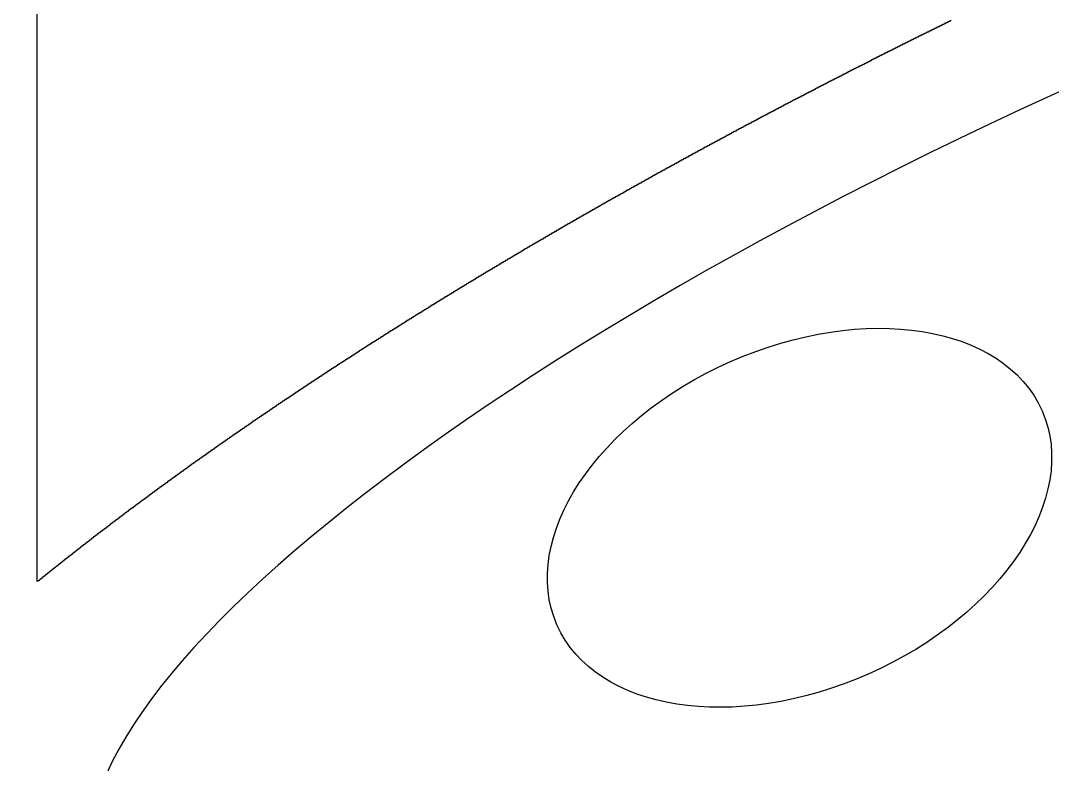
# Model space of a CAD drawing. Extents: x -0.1 to 68.2, y 0 to 24.5.
# Drawn here: x -0.13 to 8, y 8.53 to 14.39 of the extents above; entities that cross this region are included whole.
import ezdxf

# ---------------------------------------------------------------- set-up
doc = ezdxf.new("R2010")
doc.units = 0
doc.layers.add('ink_ext_XXXXXX', color=7, linetype='CONTINUOUS')

msp = doc.modelspace()

# ---------------------------------------------------------------- linework, layer by layer
at = {"layer": 'ink_ext_XXXXXX', "color": 7}
for points in [[(0, 9.969499), (0, 24.500416), (24.503944, 24.500416)], [(7.200194, 14.389805), (7.200194, 14.386277), (7.193139, 14.386277), (7.193139, 14.382749), (7.186083, 14.382749), (7.186083, 14.379221), (7.179028, 14.379221), (7.179028, 14.375694), (7.171972, 14.375694), (7.171972, 14.372166), (7.164916, 14.372166), (7.164916, 14.368638), (7.157861, 14.368638), (7.157861, 14.36511), (7.150805, 14.36511), (7.150805, 14.361582), (7.14375, 14.361582), (7.14375, 14.358055), (7.136694, 14.358055), (7.136694, 14.354527), (7.129639, 14.354527), (7.129639, 14.350999), (7.122583, 14.350999), (7.122583, 14.347471), (7.115528, 14.347471), (7.115528, 14.343944), (7.108472, 14.343944), (7.108472, 14.340416), (7.101416, 14.340416), (7.101416, 14.336888), (7.094361, 14.336888), (7.094361, 14.33336), (7.087305, 14.33336), (7.087305, 14.329832), (7.08025, 14.329832), (7.08025, 14.326305), (7.073194, 14.326305), (7.073194, 14.322777), (7.066139, 14.322777), (7.066139, 14.319249), (7.059083, 14.319249), (7.059083, 14.315721), (7.052028, 14.315721), (7.052028, 14.312194), (7.044972, 14.312194), (7.044972, 14.308666), (7.037916, 14.308666), (7.037916, 14.305138), (7.030861, 14.305138), (7.030861, 14.30161), (7.023805, 14.30161), (7.023805, 14.298082), (7.013222, 14.298082), (7.013222, 14.294555), (7.006166, 14.294555), (7.006166, 14.291027), (6.999111, 14.291027), (6.999111, 14.287499), (6.992055, 14.287499), (6.992055, 14.283971), (6.985, 14.283971), (6.985, 14.280444), (6.977944, 14.280444), (6.977944, 14.276916), (6.970889, 14.276916), (6.970889, 14.273388), (6.963833, 14.273388), (6.963833, 14.26986), (6.956778, 14.26986), (6.956778, 14.266332), (6.949722, 14.266332), (6.949722, 14.262805), (6.942666, 14.262805), (6.942666, 14.259277), (6.935611, 14.259277), (6.935611, 14.255749), (6.928555, 14.255749), (6.928555, 14.252221), (6.9215, 14.252221), (6.9215, 14.248694), (6.914444, 14.248694), (6.914444, 14.245166), (6.907389, 14.245166), (6.907389, 14.241638), (6.900333, 14.241638), (6.900333, 14.23811), (6.893278, 14.23811), (6.893278, 14.234582), (6.886222, 14.234582), (6.886222, 14.231055), (6.879166, 14.231055), (6.879166, 14.227527), (6.872111, 14.227527), (6.872111, 14.223999), (6.865055, 14.223999), (6.865055, 14.220471), (6.858, 14.220471), (6.858, 14.216944), (6.850944, 14.216944), (6.850944, 14.213416), (6.843889, 14.213416), (6.843889, 14.209888), (6.836833, 14.209888), (6.836833, 14.20636), (6.829778, 14.20636), (6.829778, 14.202832), (6.822722, 14.202832), (6.822722, 14.199305), (6.815666, 14.199305), (6.815666, 14.195777), (6.808611, 14.195777), (6.808611, 14.192249), (6.801555, 14.192249), (6.801555, 14.188721), (6.7945, 14.188721), (6.7945, 14.185194), (6.787444, 14.185194), (6.787444, 14.181666), (6.780389, 14.181666), (6.780389, 14.178138), (6.773333, 14.178138), (6.773333, 14.17461), (6.766278, 14.17461), (6.766278, 14.171082), (6.759222, 14.171082), (6.759222, 14.167555), (6.752166, 14.167555), (6.752166, 14.164027), (6.745111, 14.164027), (6.745111, 14.160499), (6.738055, 14.160499), (6.738055, 14.156971), (6.731, 14.156971), (6.731, 14.153444), (6.723944, 14.153444), (6.723944, 14.149916), (6.716889, 14.149916), (6.716889, 14.146388), (6.709833, 14.146388), (6.709833, 14.14286), (6.702778, 14.14286), (6.702778, 14.139332), (6.695722, 14.139332), (6.695722, 14.135805), (6.688666, 14.135805), (6.688666, 14.132277), (6.681611, 14.132277), (6.681611, 14.128749), (6.674555, 14.128749), (6.674555, 14.125221), (6.6675, 14.125221), (6.6675, 14.121694), (6.660444, 14.121694), (6.660444, 14.118166), (6.653389, 14.118166), (6.653389, 14.114638), (6.646333, 14.114638), (6.646333, 14.11111), (6.639278, 14.11111), (6.639278, 14.107582), (6.632222, 14.107582), (6.632222, 14.104055), (6.625167, 14.104055), (6.625167, 14.100527), (6.618111, 14.100527), (6.618111, 14.096999), (6.611055, 14.096999), (6.611055, 14.093471), (6.604, 14.093471), (6.604, 14.089944), (6.596944, 14.089944), (6.596944, 14.086416), (6.589889, 14.086416), (6.589889, 14.082888), (6.582833, 14.082888), (6.582833, 14.07936), (6.575778, 14.07936), (6.575778, 14.075832), (6.57225, 14.075832), (6.57225, 14.072305), (6.565194, 14.072305), (6.565194, 14.068777), (6.558139, 14.068777), (6.558139, 14.065249), (6.551083, 14.065249), (6.551083, 14.061721), (6.544028, 14.061721), (6.544028, 14.058194), (6.536972, 14.058194), (6.536972, 14.054666), (6.529917, 14.054666), (6.529917, 14.051138), (6.522861, 14.051138), (6.522861, 14.04761), (6.515805, 14.04761), (6.515805, 14.044082), (6.50875, 14.044082), (6.50875, 14.040555), (6.501694, 14.040555), (6.501694, 14.037027), (6.494639, 14.037027), (6.494639, 14.033499), (6.487583, 14.033499), (6.487583, 14.029971), (6.480528, 14.029971), (6.480528, 14.026444), (6.473472, 14.026444), (6.473472, 14.022916), (6.466417, 14.022916), (6.466417, 14.019388), (6.459361, 14.019388), (6.459361, 14.01586), (6.452305, 14.01586), (6.452305, 14.012332), (6.44525, 14.012332), (6.44525, 14.008805), (6.438194, 14.008805), (6.438194, 14.005277), (6.431139, 14.005277), (6.431139, 14.001749), (6.424083, 14.001749), (6.424083, 13.998221), (6.417028, 13.998221), (6.417028, 13.994694), (6.409972, 13.994694), (6.409972, 13.991166), (6.402917, 13.991166), (6.402917, 13.987638), (6.395861, 13.987638), (6.395861, 13.98411), (6.388805, 13.98411), (6.388805, 13.980582), (6.385278, 13.980582), (6.385278, 13.977055), (6.378222, 13.977055), (6.378222, 13.973527), (6.371167, 13.973527), (6.371167, 13.969999), (6.364111, 13.969999), (6.364111, 13.966471), (6.357055, 13.966471), (6.357055, 13.962944), (6.35, 13.962944), (6.35, 13.959416), (6.342944, 13.959416), (6.342944, 13.955888), (6.335889, 13.955888), (6.335889, 13.95236), (6.328833, 13.95236), (6.328833, 13.948832), (6.321778, 13.948832), (6.321778, 13.945305), (6.314722, 13.945305), (6.314722, 13.941777), (6.307667, 13.941777), (6.307667, 13.938249), (6.300611, 13.938249), (6.300611, 13.934721), (6.293555, 13.934721), (6.293555, 13.931194), (6.2865, 13.931194), (6.2865, 13.927666), (6.279444, 13.927666), (6.279444, 13.924138), (6.272389, 13.924138), (6.272389, 13.92061), (6.265333, 13.92061), (6.265333, 13.917082), (6.258278, 13.917082), (6.258278, 13.913555), (6.251222, 13.913555), (6.251222, 13.910027), (6.244167, 13.910027), (6.244167, 13.906499), (6.237111, 13.906499), (6.237111, 13.902971), (6.230055, 13.902971), (6.230055, 13.899444), (6.226528, 13.899444), (6.226528, 13.895916), (6.219472, 13.895916), (6.219472, 13.892388), (6.212417, 13.892388), (6.212417, 13.88886), (6.205361, 13.88886), (6.205361, 13.885332), (6.198305, 13.885332), (6.198305, 13.881805), (6.19125, 13.881805), (6.19125, 13.878277), (6.184194, 13.878277), (6.184194, 13.874749), (6.177139, 13.874749), (6.177139, 13.871221), (6.170083, 13.871221), (6.170083, 13.867694), (6.163028, 13.867694), (6.163028, 13.864166), (6.155972, 13.864166), (6.155972, 13.860638), (6.148917, 13.860638), (6.148917, 13.85711), (6.141861, 13.85711), (6.141861, 13.853582), (6.134805, 13.853582), (6.134805, 13.850055), (6.131278, 13.850055), (6.131278, 13.846527), (6.124222, 13.846527), (6.124222, 13.842999), (6.117167, 13.842999), (6.117167, 13.839471), (6.110111, 13.839471), (6.110111, 13.835944), (6.103055, 13.835944), (6.103055, 13.832416), (6.096, 13.832416), (6.096, 13.828888), (6.088944, 13.828888), (6.088944, 13.82536), (6.081889, 13.82536), (6.081889, 13.821832), (6.074833, 13.821832), (6.074833, 13.818305), (6.067778, 13.818305), (6.067778, 13.814777), (6.060722, 13.814777), (6.060722, 13.811249), (6.053667, 13.811249), (6.053667, 13.807721), (6.046611, 13.807721), (6.046611, 13.804194), (6.043083, 13.804194), (6.043083, 13.800666), (6.036028, 13.800666), (6.036028, 13.797138), (6.028972, 13.797138), (6.028972, 13.79361), (6.021917, 13.79361), (6.021917, 13.790082), (6.014861, 13.790082), (6.014861, 13.786555), (6.007805, 13.786555), (6.007805, 13.783027), (6.00075, 13.783027), (6.00075, 13.779499), (5.993694, 13.779499), (5.993694, 13.775971), (5.986639, 13.775971), (5.986639, 13.772444), (5.979583, 13.772444), (5.979583, 13.768916), (5.972528, 13.768916), (5.972528, 13.765388), (5.965472, 13.765388), (5.965472, 13.76186), (5.958417, 13.76186), (5.958417, 13.758332), (5.951361, 13.758332), (5.951361, 13.754805), (5.947833, 13.754805), (5.947833, 13.751277), (5.940778, 13.751277), (5.940778, 13.747749), (5.933722, 13.747749), (5.933722, 13.744221), (5.926667, 13.744221), (5.926667, 13.740694), (5.919611, 13.740694), (5.919611, 13.737166), (5.912555, 13.737166), (5.912555, 13.733638), (5.9055, 13.733638), (5.9055, 13.73011), (5.898444, 13.73011), (5.898444, 13.726582), (5.891389, 13.726582), (5.891389, 13.723055), (5.884333, 13.723055), (5.884333, 13.719527), (5.877278, 13.719527), (5.877278, 13.715999), (5.870222, 13.715999), (5.870222, 13.712471), (5.866694, 13.712471), (5.866694, 13.708944), (5.859639, 13.708944), (5.859639, 13.705416), (5.852583, 13.705416), (5.852583, 13.701888), (5.845528, 13.701888), (5.845528, 13.69836), (5.838472, 13.69836), (5.838472, 13.694832), (5.831417, 13.694832), (5.831417, 13.691305), (5.824361, 13.691305), (5.824361, 13.687777), (5.817305, 13.687777), (5.817305, 13.684249), (5.81025, 13.684249), (5.81025, 13.680721), (5.806722, 13.680721), (5.806722, 13.677194), (5.799667, 13.677194), (5.799667, 13.673666), (5.792611, 13.673666), (5.792611, 13.670138), (5.785555, 13.670138), (5.785555, 13.66661), (5.7785, 13.66661), (5.7785, 13.663082), (5.771444, 13.663082), (5.771444, 13.659555), (5.764389, 13.659555), (5.764389, 13.656027), (5.757333, 13.656027), (5.757333, 13.652499), (5.750278, 13.652499), (5.750278, 13.648971), (5.74675, 13.648971), (5.74675, 13.645444), (5.739694, 13.645444), (5.739694, 13.641916), (5.732639, 13.641916), (5.732639, 13.638388), (5.725583, 13.638388), (5.725583, 13.63486), (5.718528, 13.63486), (5.718528, 13.631332), (5.711472, 13.631332), (5.711472, 13.627805), (5.704417, 13.627805), (5.704417, 13.624277), (5.697361, 13.624277), (5.697361, 13.620749), (5.690305, 13.620749), (5.690305, 13.617221), (5.686778, 13.617221), (5.686778, 13.613694), (5.679722, 13.613694), (5.679722, 13.610166), (5.672667, 13.610166), (5.672667, 13.606638), (5.665611, 13.606638), (5.665611, 13.60311), (5.658555, 13.60311), (5.658555, 13.599582), (5.6515, 13.599582), (5.6515, 13.596055), (5.644444, 13.596055), (5.644444, 13.592527), (5.637389, 13.592527), (5.637389, 13.588999), (5.630333, 13.588999), (5.630333, 13.585471), (5.626805, 13.585471), (5.626805, 13.581944), (5.61975, 13.581944), (5.61975, 13.578416), (5.612694, 13.578416), (5.612694, 13.574888), (5.605639, 13.574888), (5.605639, 13.57136), (5.598583, 13.57136), (5.598583, 13.567832), (5.591528, 13.567832), (5.591528, 13.564305), (5.584472, 13.564305), (5.584472, 13.560777), (5.577417, 13.560777), (5.577417, 13.557249), (5.570361, 13.557249), (5.570361, 13.553721), (5.566833, 13.553721), (5.566833, 13.550194), (5.559778, 13.550194), (5.559778, 13.546666), (5.552722, 13.546666), (5.552722, 13.543138), (5.545667, 13.543138), (5.545667, 13.53961), (5.538611, 13.53961), (5.538611, 13.536082), (5.531555, 13.536082), (5.531555, 13.532555), (5.5245, 13.532555), (5.5245, 13.529027), (5.517444, 13.529027), (5.517444, 13.525499), (5.513917, 13.525499), (5.513917, 13.521971), (5.506861, 13.521971), (5.506861, 13.518444), (5.499805, 13.518444), (5.499805, 13.514916), (5.49275, 13.514916), (5.49275, 13.511388), (5.485694, 13.511388), (5.485694, 13.50786), (5.478639, 13.50786), (5.478639, 13.504332), (5.471583, 13.504332), (5.471583, 13.500805), (5.468055, 13.500805), (5.468055, 13.497277), (5.461, 13.497277), (5.461, 13.493749), (5.453944, 13.493749), (5.453944, 13.490221), (5.446889, 13.490221), (5.446889, 13.486694), (5.439833, 13.486694), (5.439833, 13.483166), (5.432778, 13.483166), (5.432778, 13.479638), (5.425722, 13.479638), (5.425722, 13.47611), (5.422194, 13.47611), (5.422194, 13.472582), (5.415139, 13.472582), (5.415139, 13.469055), (5.408083, 13.469055), (5.408083, 13.465527), (5.401028, 13.465527), (5.401028, 13.461999), (5.393972, 13.461999), (5.393972, 13.458471), (5.386917, 13.458471), (5.386917, 13.454944), (5.379861, 13.454944), (5.379861, 13.451416), (5.376333, 13.451416), (5.376333, 13.447888), (5.369278, 13.447888), (5.369278, 13.44436), (5.362222, 13.44436), (5.362222, 13.440832), (5.355167, 13.440832), (5.355167, 13.437305), (5.348111, 13.437305), (5.348111, 13.433777), (5.341055, 13.433777), (5.341055, 13.430249), (5.337528, 13.430249), (5.337528, 13.426721), (5.330472, 13.426721), (5.330472, 13.423194), (5.323417, 13.423194), (5.323417, 13.419666), (5.316361, 13.419666), (5.316361, 13.416138), (5.309305, 13.416138), (5.309305, 13.41261), (5.30225, 13.41261), (5.30225, 13.409082), (5.295194, 13.409082), (5.295194, 13.405555), (5.291667, 13.405555), (5.291667, 13.402027), (5.284611, 13.402027), (5.284611, 13.398499), (5.277555, 13.398499), (5.277555, 13.394971), (5.2705, 13.394971), (5.2705, 13.391444), (5.263444, 13.391444), (5.263444, 13.387916), (5.256389, 13.387916), (5.256389, 13.384388), (5.249333, 13.384388), (5.249333, 13.38086), (5.245805, 13.38086), (5.245805, 13.377332), (5.23875, 13.377332), (5.23875, 13.373805), (5.231694, 13.373805), (5.231694, 13.370277), (5.224639, 13.370277), (5.224639, 13.366749), (5.217583, 13.366749), (5.217583, 13.363221), (5.210528, 13.363221), (5.210528, 13.359694), (5.203472, 13.359694), (5.203472, 13.356166), (5.199944, 13.356166), (5.199944, 13.352638), (5.192889, 13.352638), (5.192889, 13.34911), (5.185833, 13.34911), (5.185833, 13.345582), (5.178778, 13.345582), (5.178778, 13.342055), (5.171722, 13.342055), (5.171722, 13.338527), (5.164667, 13.338527), (5.164667, 13.334999), (5.161139, 13.334999), (5.161139, 13.331471), (5.154083, 13.331471), (5.154083, 13.327944), (5.147028, 13.327944), (5.147028, 13.324416), (5.139972, 13.324416), (5.139972, 13.320888), (5.132917, 13.320888), (5.132917, 13.31736), (5.129389, 13.31736), (5.129389, 13.313832), (5.122333, 13.313832), (5.122333, 13.310305), (5.115278, 13.310305), (5.115278, 13.306777), (5.108222, 13.306777), (5.108222, 13.303249), (5.101167, 13.303249), (5.101167, 13.299721), (5.094111, 13.299721), (5.094111, 13.296194), (5.090583, 13.296194), (5.090583, 13.292666), (5.083528, 13.292666), (5.083528, 13.289138), (5.076472, 13.289138), (5.076472, 13.28561), (5.069417, 13.28561), (5.069417, 13.282082), (5.062361, 13.282082), (5.062361, 13.278555), (5.058833, 13.278555), (5.058833, 13.275027), (5.051778, 13.275027), (5.051778, 13.271499), (5.044722, 13.271499), (5.044722, 13.267971), (5.037667, 13.267971), (5.037667, 13.264444), (5.030611, 13.264444), (5.030611, 13.260916), (5.023555, 13.260916), (5.023555, 13.257388), (5.020028, 13.257388), (5.020028, 13.25386), (5.012972, 13.25386), (5.012972, 13.250332), (5.005917, 13.250332), (5.005917, 13.246805), (4.998861, 13.246805), (4.998861, 13.243277), (4.991805, 13.243277), (4.991805, 13.239749), (4.988278, 13.239749), (4.988278, 13.236221), (4.981222, 13.236221), (4.981222, 13.232694), (4.974167, 13.232694), (4.974167, 13.229166), (4.967111, 13.229166), (4.967111, 13.225638), (4.960055, 13.225638), (4.960055, 13.22211), (4.953, 13.22211), (4.953, 13.218582), (4.949472, 13.218582), (4.949472, 13.215055), (4.942417, 13.215055), (4.942417, 13.211527), (4.935361, 13.211527), (4.935361, 13.207999), (4.928305, 13.207999), (4.928305, 13.204471), (4.92125, 13.204471), (4.92125, 13.200944), (4.917722, 13.200944), (4.917722, 13.197416), (4.910667, 13.197416), (4.910667, 13.193888), (4.903611, 13.193888), (4.903611, 13.19036), (4.896555, 13.19036), (4.896555, 13.186832), (4.8895, 13.186832), (4.8895, 13.183305), (4.882444, 13.183305), (4.882444, 13.179777), (4.878917, 13.179777), (4.878917, 13.176249), (4.871861, 13.176249), (4.871861, 13.172721), (4.864805, 13.172721), (4.864805, 13.169194), (4.85775, 13.169194), (4.85775, 13.165666), (4.850694, 13.165666), (4.850694, 13.162138), (4.847167, 13.162138), (4.847167, 13.15861), (4.840111, 13.15861), (4.840111, 13.155082), (4.833055, 13.155082), (4.833055, 13.151555), (4.826, 13.151555), (4.826, 13.148027), (4.818944, 13.148027), (4.818944, 13.144499), (4.815417, 13.144499), (4.815417, 13.140971), (4.808361, 13.140971), (4.808361, 13.137444), (4.801305, 13.137444), (4.801305, 13.133916), (4.79425, 13.133916), (4.79425, 13.130388), (4.787194, 13.130388), (4.787194, 13.12686), (4.783667, 13.12686), (4.783667, 13.123332), (4.776611, 13.123332), (4.776611, 13.119805), (4.769555, 13.119805), (4.769555, 13.116277), (4.7625, 13.116277), (4.7625, 13.112749), (4.758972, 13.112749), (4.758972, 13.109221), (4.751917, 13.109221), (4.751917, 13.105694), (4.744861, 13.105694), (4.744861, 13.102166), (4.737805, 13.102166), (4.737805, 13.098638), (4.73075, 13.098638), (4.73075, 13.09511), (4.727222, 13.09511), (4.727222, 13.091582), (4.720167, 13.091582), (4.720167, 13.088055), (4.713111, 13.088055), (4.713111, 13.084527), (4.706055, 13.084527), (4.706055, 13.080999), (4.699, 13.080999), (4.699, 13.077471), (4.695472, 13.077471), (4.695472, 13.073944), (4.688417, 13.073944), (4.688417, 13.070416), (4.681361, 13.070416), (4.681361, 13.066888), (4.674305, 13.066888), (4.674305, 13.06336), (4.670778, 13.06336), (4.670778, 13.059832), (4.663722, 13.059832), (4.663722, 13.056305), (4.656667, 13.056305), (4.656667, 13.052777), (4.649611, 13.052777), (4.649611, 13.049249), (4.642555, 13.049249), (4.642555, 13.045721), (4.639028, 13.045721), (4.639028, 13.042194), (4.631972, 13.042194), (4.631972, 13.038666), (4.624917, 13.038666), (4.624917, 13.035138), (4.617861, 13.035138), (4.617861, 13.03161), (4.614333, 13.03161), (4.614333, 13.028082), (4.607278, 13.028082), (4.607278, 13.024555), (4.600222, 13.024555), (4.600222, 13.021027), (4.593167, 13.021027), (4.593167, 13.017499), (4.586111, 13.017499), (4.586111, 13.013971), (4.582583, 13.013971), (4.582583, 13.010444), (4.575528, 13.010444), (4.575528, 13.006916), (4.568472, 13.006916), (4.568472, 13.003388), (4.561417, 13.003388), (4.561417, 12.99986), (4.554361, 12.99986), (4.554361, 12.996332), (4.550833, 12.996332), (4.550833, 12.992805), (4.543778, 12.992805), (4.543778, 12.989277), (4.536722, 12.989277), (4.536722, 12.985749), (4.529667, 12.985749), (4.529667, 12.982221), (4.526139, 12.982221), (4.526139, 12.978694), (4.519083, 12.978694), (4.519083, 12.975166), (4.512028, 12.975166), (4.512028, 12.971638), (4.504972, 12.971638), (4.504972, 12.96811), (4.497917, 12.96811), (4.497917, 12.964582), (4.494389, 12.964582), (4.494389, 12.961055), (4.487333, 12.961055), (4.487333, 12.957527), (4.480278, 12.957527), (4.480278, 12.953999), (4.473222, 12.953999), (4.473222, 12.950471), (4.469694, 12.950471), (4.469694, 12.946944), (4.462639, 12.946944), (4.462639, 12.943416), (4.455583, 12.943416), (4.455583, 12.939888), (4.448528, 12.939888), (4.448528, 12.93636), (4.445, 12.93636), (4.445, 12.932832), (4.437944, 12.932832), (4.437944, 12.929305), (4.430889, 12.929305), (4.430889, 12.925777), (4.423833, 12.925777), (4.423833, 12.922249), (4.420305, 12.922249), (4.420305, 12.918721), (4.41325, 12.918721), (4.41325, 12.915194), (4.406194, 12.915194), (4.406194, 12.911666), (4.399139, 12.911666), (4.399139, 12.908138), (4.395611, 12.908138), (4.395611, 12.90461), (4.388555, 12.90461), (4.388555, 12.901082), (4.3815, 12.901082), (4.3815, 12.897555), (4.374444, 12.897555), (4.374444, 12.894027), (4.370917, 12.894027), (4.370917, 12.890499), (4.363861, 12.890499), (4.363861, 12.886971), (4.356805, 12.886971), (4.356805, 12.883444), (4.34975, 12.883444), (4.34975, 12.879916), (4.346222, 12.879916), (4.346222, 12.876388), (4.339167, 12.876388), (4.339167, 12.87286), (4.332111, 12.87286), (4.332111, 12.869332), (4.325055, 12.869332), (4.325055, 12.865805), (4.321528, 12.865805), (4.321528, 12.862277), (4.314472, 12.862277), (4.314472, 12.858749), (4.307417, 12.858749), (4.307417, 12.855221), (4.300361, 12.855221), (4.300361, 12.851694), (4.296833, 12.851694), (4.296833, 12.848166), (4.289778, 12.848166), (4.289778, 12.844638), (4.282722, 12.844638), (4.282722, 12.84111), (4.275667, 12.84111), (4.275667, 12.837582), (4.272139, 12.837582), (4.272139, 12.834055), (4.265083, 12.834055), (4.265083, 12.830527), (4.258028, 12.830527), (4.258028, 12.826999), (4.250972, 12.826999), (4.250972, 12.823471), (4.247444, 12.823471), (4.247444, 12.819944), (4.240389, 12.819944), (4.240389, 12.816416), (4.233333, 12.816416), (4.233333, 12.812888), (4.226278, 12.812888), (4.226278, 12.80936), (4.22275, 12.80936), (4.22275, 12.805832), (4.215694, 12.805832), (4.215694, 12.802305), (4.208639, 12.802305), (4.208639, 12.798777), (4.201583, 12.798777), (4.201583, 12.795249), (4.198055, 12.795249), (4.198055, 12.791721), (4.191, 12.791721), (4.191, 12.788194), (4.183944, 12.788194), (4.183944, 12.784666), (4.176889, 12.784666), (4.176889, 12.781138), (4.173361, 12.781138), (4.173361, 12.77761), (4.166305, 12.77761), (4.166305, 12.774082), (4.15925, 12.774082), (4.15925, 12.770555), (4.155722, 12.770555), (4.155722, 12.767027), (4.148667, 12.767027), (4.148667, 12.763499), (4.141611, 12.763499), (4.141611, 12.759971), (4.134555, 12.759971), (4.134555, 12.756444), (4.131028, 12.756444), (4.131028, 12.752916), (4.123972, 12.752916), (4.123972, 12.749388), (4.116917, 12.749388), (4.116917, 12.74586), (4.113389, 12.74586), (4.113389, 12.742332), (4.106333, 12.742332), (4.106333, 12.738805), (4.099278, 12.738805), (4.099278, 12.735277), (4.092222, 12.735277), (4.092222, 12.731749), (4.088694, 12.731749), (4.088694, 12.728221), (4.081639, 12.728221), (4.081639, 12.724694), (4.074583, 12.724694), (4.074583, 12.721166), (4.071055, 12.721166), (4.071055, 12.717638), (4.064, 12.717638), (4.064, 12.71411), (4.056944, 12.71411), (4.056944, 12.710582), (4.049889, 12.710582), (4.049889, 12.707055), (4.046361, 12.707055), (4.046361, 12.703527), (4.039305, 12.703527), (4.039305, 12.699999), (4.03225, 12.699999), (4.03225, 12.696471), (4.028722, 12.696471), (4.028722, 12.692944), (4.021667, 12.692944), (4.021667, 12.689416), (4.014611, 12.689416), (4.014611, 12.685888), (4.007555, 12.685888), (4.007555, 12.68236), (4.004028, 12.68236), (4.004028, 12.678832), (3.996972, 12.678832), (3.996972, 12.675305), (3.989917, 12.675305), (3.989917, 12.671777), (3.986389, 12.671777), (3.986389, 12.668249), (3.979333, 12.668249), (3.979333, 12.664721), (3.972278, 12.664721), (3.972278, 12.661194), (3.965222, 12.661194), (3.965222, 12.657666), (3.961694, 12.657666), (3.961694, 12.654138), (3.954639, 12.654138), (3.954639, 12.65061), (3.947583, 12.65061), (3.947583, 12.647082), (3.944055, 12.647082), (3.944055, 12.643555), (3.937, 12.643555), (3.937, 12.640027), (3.929944, 12.640027), (3.929944, 12.636499), (3.922889, 12.636499), (3.922889, 12.632971), (3.919361, 12.632971), (3.919361, 12.629444), (3.912305, 12.629444), (3.912305, 12.625916), (3.90525, 12.625916), (3.90525, 12.622388), (3.901722, 12.622388), (3.901722, 12.61886), (3.894667, 12.61886), (3.894667, 12.615332), (3.887611, 12.615332), (3.887611, 12.611805), (3.880555, 12.611805), (3.880555, 12.608277), (3.877028, 12.608277), (3.877028, 12.604749), (3.869972, 12.604749), (3.869972, 12.601221), (3.862917, 12.601221), (3.862917, 12.597694), (3.859389, 12.597694), (3.859389, 12.594166), (3.852333, 12.594166), (3.852333, 12.590638), (3.845278, 12.590638), (3.845278, 12.58711), (3.838222, 12.58711), (3.838222, 12.583582), (3.834694, 12.583582), (3.834694, 12.580055), (3.827639, 12.580055), (3.827639, 12.576527), (3.820583, 12.576527), (3.820583, 12.572999), (3.817055, 12.572999), (3.817055, 12.569471), (3.81, 12.569471), (3.81, 12.565944), (3.802944, 12.565944), (3.802944, 12.562416), (3.799417, 12.562416), (3.799417, 12.558888), (3.792361, 12.558888), (3.792361, 12.55536), (3.785305, 12.55536), (3.785305, 12.551832), (3.781778, 12.551832), (3.781778, 12.548305), (3.774722, 12.548305), (3.774722, 12.544777), (3.767667, 12.544777), (3.767667, 12.541249), (3.764139, 12.541249), (3.764139, 12.537721), (3.757083, 12.537721), (3.757083, 12.534194), (3.750028, 12.534194), (3.750028, 12.530666), (3.7465, 12.530666), (3.7465, 12.527138), (3.739444, 12.527138), (3.739444, 12.52361), (3.732389, 12.52361), (3.732389, 12.520082), (3.728861, 12.520082), (3.728861, 12.516555), (3.721805, 12.516555), (3.721805, 12.513027), (3.71475, 12.513027), (3.71475, 12.509499), (3.707694, 12.509499), (3.707694, 12.505971), (3.704167, 12.505971), (3.704167, 12.502444), (3.697111, 12.502444), (3.697111, 12.498916), (3.690055, 12.498916), (3.690055, 12.495388), (3.686528, 12.495388), (3.686528, 12.49186), (3.679472, 12.49186), (3.679472, 12.488332), (3.672417, 12.488332), (3.672417, 12.484805), (3.668889, 12.484805), (3.668889, 12.481277), (3.661833, 12.481277), (3.661833, 12.477749), (3.654778, 12.477749), (3.654778, 12.474221), (3.65125, 12.474221), (3.65125, 12.470694), (3.644194, 12.470694), (3.644194, 12.467166), (3.637139, 12.467166), (3.637139, 12.463638), (3.633611, 12.463638), (3.633611, 12.46011), (3.626555, 12.46011), (3.626555, 12.456582), (3.6195, 12.456582), (3.6195, 12.453055), (3.615972, 12.453055), (3.615972, 12.449527), (3.608917, 12.449527), (3.608917, 12.445999), (3.601861, 12.445999), (3.601861, 12.442471), (3.598333, 12.442471), (3.598333, 12.438944), (3.591278, 12.438944), (3.591278, 12.435416), (3.584222, 12.435416), (3.584222, 12.431888), (3.577167, 12.431888), (3.577167, 12.42836), (3.573639, 12.42836), (3.573639, 12.424832), (3.566583, 12.424832), (3.566583, 12.421305), (3.559528, 12.421305), (3.559528, 12.417777), (3.556, 12.417777), (3.556, 12.414249), (3.548944, 12.414249), (3.548944, 12.410721), (3.541889, 12.410721), (3.541889, 12.407194), (3.538361, 12.407194), (3.538361, 12.403666), (3.531305, 12.403666), (3.531305, 12.400138), (3.52425, 12.400138), (3.52425, 12.39661), (3.520722, 12.39661), (3.520722, 12.393082), (3.513667, 12.393082), (3.513667, 12.389555), (3.506611, 12.389555), (3.506611, 12.386027), (3.503083, 12.386027), (3.503083, 12.382499), (3.496028, 12.382499), (3.496028, 12.378971), (3.4925, 12.378971), (3.4925, 12.375444), (3.485444, 12.375444), (3.485444, 12.371916), (3.478389, 12.371916), (3.478389, 12.368388), (3.474861, 12.368388), (3.474861, 12.36486), (3.467805, 12.36486), (3.467805, 12.361332), (3.46075, 12.361332), (3.46075, 12.357805), (3.457222, 12.357805), (3.457222, 12.354277), (3.450167, 12.354277), (3.450167, 12.350749), (3.443111, 12.350749), (3.443111, 12.347221), (3.439583, 12.347221), (3.439583, 12.343694), (3.432528, 12.343694), (3.432528, 12.340166), (3.425472, 12.340166), (3.425472, 12.336638), (3.421944, 12.336638), (3.421944, 12.33311), (3.414889, 12.33311), (3.414889, 12.329582), (3.407833, 12.329582), (3.407833, 12.326055), (3.404305, 12.326055), (3.404305, 12.322527), (3.39725, 12.322527), (3.39725, 12.318999), (3.390194, 12.318999), (3.390194, 12.315471), (3.386667, 12.315471), (3.386667, 12.311944), (3.379611, 12.311944), (3.379611, 12.308416), (3.376083, 12.308416), (3.376083, 12.304888), (3.369028, 12.304888), (3.369028, 12.30136), (3.361972, 12.30136), (3.361972, 12.297832), (3.358444, 12.297832), (3.358444, 12.294305), (3.351389, 12.294305), (3.351389, 12.290777), (3.344333, 12.290777), (3.344333, 12.287249), (3.340805, 12.287249), (3.340805, 12.283721), (3.33375, 12.283721), (3.33375, 12.280194), (3.326694, 12.280194), (3.326694, 12.276666), (3.323167, 12.276666), (3.323167, 12.273138), (3.316111, 12.273138), (3.316111, 12.26961), (3.309055, 12.26961), (3.309055, 12.266082), (3.305528, 12.266082), (3.305528, 12.262555), (3.298472, 12.262555), (3.298472, 12.259027), (3.291417, 12.259027), (3.291417, 12.255499), (3.287889, 12.255499), (3.287889, 12.251971), (3.280833, 12.251971), (3.280833, 12.248444), (3.277305, 12.248444), (3.277305, 12.244916), (3.27025, 12.244916), (3.27025, 12.241388), (3.263194, 12.241388), (3.263194, 12.23786), (3.259667, 12.23786), (3.259667, 12.234332), (3.252611, 12.234332), (3.252611, 12.230805), (3.245555, 12.230805), (3.245555, 12.227277), (3.242028, 12.227277), (3.242028, 12.223749), (3.234972, 12.223749), (3.234972, 12.220221), (3.227917, 12.220221), (3.227917, 12.216694), (3.224389, 12.216694), (3.224389, 12.213166), (3.217333, 12.213166), (3.217333, 12.209638), (3.210278, 12.209638), (3.210278, 12.20611), (3.20675, 12.20611), (3.20675, 12.202582), (3.199694, 12.202582), (3.199694, 12.199055), (3.196167, 12.199055), (3.196167, 12.195527), (3.189111, 12.195527), (3.189111, 12.191999), (3.182055, 12.191999), (3.182055, 12.188471), (3.178528, 12.188471), (3.178528, 12.184944), (3.171472, 12.184944), (3.171472, 12.181416), (3.167944, 12.181416), (3.167944, 12.177888), (3.160889, 12.177888), (3.160889, 12.17436), (3.153833, 12.17436), (3.153833, 12.170832), (3.150305, 12.170832), (3.150305, 12.167305), (3.14325, 12.167305), (3.14325, 12.163777), (3.136194, 12.163777), (3.136194, 12.160249), (3.132667, 12.160249), (3.132667, 12.156721), (3.125611, 12.156721), (3.125611, 12.153194), (3.122083, 12.153194), (3.122083, 12.149666), (3.115028, 12.149666), (3.115028, 12.146138), (3.107972, 12.146138), (3.107972, 12.14261), (3.104444, 12.14261), (3.104444, 12.139083), (3.097389, 12.139083), (3.097389, 12.135555), (3.093861, 12.135555), (3.093861, 12.132027), (3.086805, 12.132027), (3.086805, 12.128499), (3.07975, 12.128499), (3.07975, 12.124971), (3.076222, 12.124971), (3.076222, 12.121444), (3.069167, 12.121444), (3.069167, 12.117916), (3.062111, 12.117916), (3.062111, 12.114388), (3.058583, 12.114388), (3.058583, 12.11086), (3.051528, 12.11086), (3.051528, 12.107333), (3.048, 12.107333), (3.048, 12.103805), (3.040944, 12.103805), (3.040944, 12.100277), (3.033889, 12.100277), (3.033889, 12.096749), (3.030361, 12.096749), (3.030361, 12.093221), (3.023305, 12.093221), (3.023305, 12.089694), (3.019778, 12.089694), (3.019778, 12.086166), (3.012722, 12.086166), (3.012722, 12.082638), (3.005667, 12.082638), (3.005667, 12.07911), (3.002139, 12.07911), (3.002139, 12.075583), (2.995083, 12.075583), (2.995083, 12.072055), (2.988028, 12.072055), (2.988028, 12.068527), (2.9845, 12.068527), (2.9845, 12.064999), (2.977444, 12.064999), (2.977444, 12.061471), (2.973917, 12.061471), (2.973917, 12.057944), (2.966861, 12.057944), (2.966861, 12.054416), (2.959805, 12.054416), (2.959805, 12.050888), (2.956278, 12.050888), (2.956278, 12.04736), (2.949222, 12.04736), (2.949222, 12.043833), (2.945694, 12.043833), (2.945694, 12.040305), (2.938639, 12.040305), (2.938639, 12.036777), (2.931583, 12.036777), (2.931583, 12.033249), (2.928055, 12.033249), (2.928055, 12.029721), (2.921, 12.029721), (2.921, 12.026194), (2.913944, 12.026194), (2.913944, 12.022666), (2.910417, 12.022666), (2.910417, 12.019138), (2.903361, 12.019138), (2.903361, 12.01561), (2.899833, 12.01561), (2.899833, 12.012083), (2.892778, 12.012083), (2.892778, 12.008555), (2.88925, 12.008555), (2.88925, 12.005027), (2.882194, 12.005027), (2.882194, 12.001499), (2.875139, 12.001499), (2.875139, 11.997971), (2.871611, 11.997971), (2.871611, 11.994444), (2.864555, 11.994444), (2.864555, 11.990916), (2.861028, 11.990916), (2.861028, 11.987388), (2.853972, 11.987388), (2.853972, 11.98386), (2.846917, 11.98386), (2.846917, 11.980333), (2.843389, 11.980333), (2.843389, 11.976805), (2.836333, 11.976805), (2.836333, 11.973277), (2.832805, 11.973277), (2.832805, 11.969749), (2.82575, 11.969749), (2.82575, 11.966221), (2.822222, 11.966221), (2.822222, 11.962694), (2.815167, 11.962694), (2.815167, 11.959166), (2.808111, 11.959166), (2.808111, 11.955638), (2.804583, 11.955638), (2.804583, 11.95211), (2.797528, 11.95211), (2.797528, 11.948583), (2.794, 11.948583), (2.794, 11.945055), (2.786944, 11.945055), (2.786944, 11.941527), (2.779889, 11.941527), (2.779889, 11.937999), (2.776361, 11.937999), (2.776361, 11.934471), (2.769305, 11.934471), (2.769305, 11.930944), (2.765778, 11.930944), (2.765778, 11.927416), (2.758722, 11.927416), (2.758722, 11.923888), (2.755194, 11.923888), (2.755194, 11.92036), (2.748139, 11.92036), (2.748139, 11.916833), (2.741083, 11.916833), (2.741083, 11.913305), (2.737555, 11.913305), (2.737555, 11.909777), (2.7305, 11.909777), (2.7305, 11.906249), (2.726972, 11.906249), (2.726972, 11.902721), (2.719917, 11.902721), (2.719917, 11.899194), (2.712861, 11.899194), (2.712861, 11.895666), (2.709333, 11.895666), (2.709333, 11.892138), (2.702278, 11.892138), (2.702278, 11.88861), (2.69875, 11.88861), (2.69875, 11.885083), (2.691694, 11.885083), (2.691694, 11.881555), (2.688167, 11.881555), (2.688167, 11.878027), (2.681111, 11.878027), (2.681111, 11.874499), (2.674055, 11.874499), (2.674055, 11.870971), (2.670528, 11.870971), (2.670528, 11.867444), (2.663472, 11.867444), (2.663472, 11.863916), (2.659944, 11.863916), (2.659944, 11.860388), (2.652889, 11.860388), (2.652889, 11.85686), (2.645833, 11.85686), (2.645833, 11.853333), (2.642305, 11.853333), (2.642305, 11.849805), (2.63525, 11.849805), (2.63525, 11.846277), (2.631722, 11.846277), (2.631722, 11.842749), (2.624667, 11.842749), (2.624667, 11.839221), (2.621139, 11.839221), (2.621139, 11.835694), (2.614083, 11.835694), (2.614083, 11.832166), (2.607028, 11.832166), (2.607028, 11.828638), (2.6035, 11.828638), (2.6035, 11.82511), (2.596444, 11.82511), (2.596444, 11.821583), (2.592917, 11.821583), (2.592917, 11.818055), (2.585861, 11.818055), (2.585861, 11.814527), (2.582333, 11.814527), (2.582333, 11.810999), (2.575278, 11.810999), (2.575278, 11.807471), (2.57175, 11.807471), (2.57175, 11.803944), (2.564694, 11.803944), (2.564694, 11.800416), (2.561167, 11.800416), (2.561167, 11.796888), (2.554111, 11.796888), (2.554111, 11.79336), (2.547055, 11.79336), (2.547055, 11.789833), (2.543528, 11.789833), (2.543528, 11.786305), (2.536472, 11.786305), (2.536472, 11.782777), (2.532944, 11.782777), (2.532944, 11.779249), (2.525889, 11.779249), (2.525889, 11.775721), (2.522361, 11.775721), (2.522361, 11.772194), (2.515305, 11.772194), (2.515305, 11.768666), (2.511778, 11.768666), (2.511778, 11.765138), (2.504722, 11.765138), (2.504722, 11.76161), (2.497667, 11.76161), (2.497667, 11.758083), (2.494139, 11.758083), (2.494139, 11.754555), (2.487083, 11.754555), (2.487083, 11.751027), (2.483555, 11.751027), (2.483555, 11.747499), (2.4765, 11.747499), (2.4765, 11.743971), (2.472972, 11.743971), (2.472972, 11.740444), (2.465917, 11.740444), (2.465917, 11.736916), (2.462389, 11.736916), (2.462389, 11.733388), (2.455333, 11.733388), (2.455333, 11.72986), (2.451805, 11.72986), (2.451805, 11.726333), (2.44475, 11.726333), (2.44475, 11.722805), (2.437694, 11.722805), (2.437694, 11.719277), (2.434167, 11.719277), (2.434167, 11.715749), (2.427111, 11.715749), (2.427111, 11.712221), (2.423583, 11.712221), (2.423583, 11.708694), (2.416528, 11.708694), (2.416528, 11.705166), (2.413, 11.705166), (2.413, 11.701638), (2.405944, 11.701638), (2.405944, 11.69811), (2.402417, 11.69811), (2.402417, 11.694583), (2.395361, 11.694583), (2.395361, 11.691055), (2.388305, 11.691055), (2.388305, 11.687527), (2.384778, 11.687527), (2.384778, 11.683999), (2.377722, 11.683999), (2.377722, 11.680471), (2.374194, 11.680471), (2.374194, 11.676944), (2.367139, 11.676944), (2.367139, 11.673416), (2.363611, 11.673416), (2.363611, 11.669888), (2.356555, 11.669888), (2.356555, 11.66636), (2.353028, 11.66636), (2.353028, 11.662833), (2.345972, 11.662833), (2.345972, 11.659305), (2.342444, 11.659305), (2.342444, 11.655777), (2.335389, 11.655777), (2.335389, 11.652249), (2.328333, 11.652249), (2.328333, 11.648721), (2.324805, 11.648721), (2.324805, 11.645194), (2.31775, 11.645194), (2.31775, 11.641666), (2.314222, 11.641666), (2.314222, 11.638138), (2.307167, 11.638138), (2.307167, 11.63461), (2.303639, 11.63461), (2.303639, 11.631083), (2.296583, 11.631083), (2.296583, 11.627555), (2.293055, 11.627555), (2.293055, 11.624027), (2.286, 11.624027), (2.286, 11.620499), (2.282472, 11.620499), (2.282472, 11.616971), (2.275417, 11.616971), (2.275417, 11.613444), (2.271889, 11.613444), (2.271889, 11.609916), (2.264833, 11.609916), (2.264833, 11.606388), (2.261305, 11.606388), (2.261305, 11.60286), (2.25425, 11.60286), (2.25425, 11.599333), (2.250722, 11.599333), (2.250722, 11.595805), (2.243667, 11.595805), (2.243667, 11.592277), (2.240139, 11.592277), (2.240139, 11.588749), (2.233083, 11.588749), (2.233083, 11.585221), (2.229555, 11.585221), (2.229555, 11.581694), (2.2225, 11.581694), (2.2225, 11.578166), (2.218972, 11.578166), (2.218972, 11.574638), (2.211917, 11.574638), (2.211917, 11.57111), (2.208389, 11.57111), (2.208389, 11.567583), (2.201333, 11.567583), (2.201333, 11.564055), (2.197806, 11.564055), (2.197806, 11.560527), (2.19075, 11.560527), (2.19075, 11.556999), (2.183694, 11.556999), (2.183694, 11.553471), (2.180167, 11.553471), (2.180167, 11.549944), (2.173111, 11.549944), (2.173111, 11.546416), (2.169583, 11.546416), (2.169583, 11.542888), (2.162528, 11.542888), (2.162528, 11.53936), (2.159, 11.53936), (2.159, 11.535833), (2.151944, 11.535833), (2.151944, 11.532305), (2.148417, 11.532305), (2.148417, 11.528777), (2.141361, 11.528777), (2.141361, 11.525249), (2.137833, 11.525249), (2.137833, 11.521721), (2.130778, 11.521721), (2.130778, 11.518194), (2.12725, 11.518194), (2.12725, 11.514666), (2.120194, 11.514666), (2.120194, 11.511138), (2.116667, 11.511138), (2.116667, 11.50761), (2.109611, 11.50761), (2.109611, 11.504083), (2.106083, 11.504083), (2.106083, 11.500555), (2.099028, 11.500555), (2.099028, 11.497027), (2.0955, 11.497027), (2.0955, 11.493499), (2.088444, 11.493499), (2.088444, 11.489971), (2.084917, 11.489971), (2.084917, 11.486444), (2.077861, 11.486444), (2.077861, 11.482916), (2.074333, 11.482916), (2.074333, 11.479388), (2.067278, 11.479388), (2.067278, 11.47586), (2.06375, 11.47586), (2.06375, 11.472333), (2.056694, 11.472333), (2.056694, 11.468805), (2.053167, 11.468805), (2.053167, 11.465277), (2.046111, 11.465277), (2.046111, 11.461749), (2.042583, 11.461749), (2.042583, 11.458221), (2.035528, 11.458221), (2.035528, 11.454694), (2.032, 11.454694), (2.032, 11.451166), (2.024944, 11.451166), (2.024944, 11.447638), (2.021417, 11.447638), (2.021417, 11.44411), (2.014361, 11.44411), (2.014361, 11.440583), (2.010833, 11.440583), (2.010833, 11.437055), (2.003778, 11.437055), (2.003778, 11.433527), (2.00025, 11.433527), (2.00025, 11.429999), (1.993194, 11.429999), (1.993194, 11.426471), (1.989667, 11.426471), (1.989667, 11.422944), (1.982611, 11.422944), (1.982611, 11.419416), (1.979083, 11.419416), (1.979083, 11.415888), (1.972028, 11.415888), (1.972028, 11.41236), (1.9685, 11.41236), (1.9685, 11.408833), (1.961444, 11.408833), (1.961444, 11.405305), (1.957917, 11.405305), (1.957917, 11.401777), (1.950861, 11.401777), (1.950861, 11.398249), (1.947333, 11.398249), (1.947333, 11.394721), (1.940278, 11.394721), (1.940278, 11.391194), (1.93675, 11.391194), (1.93675, 11.387666), (1.929694, 11.387666), (1.929694, 11.384138), (1.926167, 11.384138), (1.926167, 11.38061), (1.919111, 11.38061), (1.919111, 11.377083), (1.915583, 11.377083), (1.915583, 11.373555), (1.908528, 11.373555), (1.908528, 11.370027), (1.905, 11.370027), (1.905, 11.366499), (1.897944, 11.366499), (1.897944, 11.362971), (1.894417, 11.362971), (1.894417, 11.359444), (1.887361, 11.359444), (1.887361, 11.355916), (1.883833, 11.355916), (1.883833, 11.352388), (1.880306, 11.352388), (1.880306, 11.34886), (1.87325, 11.34886), (1.87325, 11.345333), (1.869722, 11.345333), (1.869722, 11.341805), (1.862667, 11.341805), (1.862667, 11.338277), (1.859139, 11.338277), (1.859139, 11.334749), (1.852083, 11.334749), (1.852083, 11.331221), (1.848556, 11.331221), (1.848556, 11.327694), (1.8415, 11.327694), (1.8415, 11.324166), (1.837972, 11.324166), (1.837972, 11.320638), (1.830917, 11.320638), (1.830917, 11.31711), (1.827389, 11.31711), (1.827389, 11.313583), (1.820333, 11.313583), (1.820333, 11.310055), (1.816806, 11.310055), (1.816806, 11.306527), (1.80975, 11.306527), (1.80975, 11.302999), (1.806222, 11.302999), (1.806222, 11.299471), (1.799167, 11.299471), (1.799167, 11.295944), (1.795639, 11.295944), (1.795639, 11.292416), (1.788583, 11.292416), (1.788583, 11.288888), (1.785056, 11.288888), (1.785056, 11.28536), (1.778, 11.28536), (1.778, 11.281833), (1.774472, 11.281833), (1.774472, 11.278305), (1.767417, 11.278305), (1.767417, 11.274777), (1.763889, 11.274777), (1.763889, 11.271249), (1.756833, 11.271249), (1.756833, 11.267721), (1.753306, 11.267721), (1.753306, 11.264194), (1.749778, 11.264194), (1.749778, 11.260666), (1.742722, 11.260666), (1.742722, 11.257138), (1.739194, 11.257138), (1.739194, 11.25361), (1.732139, 11.25361), (1.732139, 11.250083), (1.728611, 11.250083), (1.728611, 11.246555), (1.721556, 11.246555), (1.721556, 11.243027), (1.718028, 11.243027), (1.718028, 11.239499), (1.710972, 11.239499), (1.710972, 11.235971), (1.707444, 11.235971), (1.707444, 11.232444), (1.700389, 11.232444), (1.700389, 11.228916), (1.696861, 11.228916), (1.696861, 11.225388), (1.693333, 11.225388), (1.693333, 11.22186), (1.686278, 11.22186), (1.686278, 11.218333), (1.68275, 11.218333), (1.68275, 11.214805), (1.675694, 11.214805), (1.675694, 11.211277), (1.672167, 11.211277), (1.672167, 11.207749), (1.665111, 11.207749), (1.665111, 11.204221), (1.661583, 11.204221), (1.661583, 11.200694), (1.654528, 11.200694), (1.654528, 11.197166), (1.651, 11.197166), (1.651, 11.193638), (1.643944, 11.193638), (1.643944, 11.19011), (1.640417, 11.19011), (1.640417, 11.186583), (1.636889, 11.186583), (1.636889, 11.183055), (1.629833, 11.183055), (1.629833, 11.179527), (1.626306, 11.179527), (1.626306, 11.175999), (1.61925, 11.175999), (1.61925, 11.172471), (1.615722, 11.172471), (1.615722, 11.168944), (1.608667, 11.168944), (1.608667, 11.165416), (1.605139, 11.165416), (1.605139, 11.161888), (1.598083, 11.161888), (1.598083, 11.15836), (1.594556, 11.15836), (1.594556, 11.154833), (1.591028, 11.154833), (1.591028, 11.151305), (1.583972, 11.151305), (1.583972, 11.147777), (1.580444, 11.147777), (1.580444, 11.144249), (1.573389, 11.144249), (1.573389, 11.140721), (1.569861, 11.140721), (1.569861, 11.137194), (1.562806, 11.137194), (1.562806, 11.133666), (1.559278, 11.133666), (1.559278, 11.130138), (1.552222, 11.130138), (1.552222, 11.12661), (1.548694, 11.12661), (1.548694, 11.123083), (1.541639, 11.123083), (1.541639, 11.119555), (1.538111, 11.119555), (1.538111, 11.116027), (1.534583, 11.116027), (1.534583, 11.112499), (1.527528, 11.112499), (1.527528, 11.108971), (1.524, 11.108971), (1.524, 11.105444), (1.516944, 11.105444), (1.516944, 11.101916), (1.513417, 11.101916), (1.513417, 11.098388), (1.506361, 11.098388), (1.506361, 11.09486), (1.502833, 11.09486), (1.502833, 11.091333), (1.495778, 11.091333), (1.495778, 11.087805), (1.49225, 11.087805), (1.49225, 11.084277), (1.488722, 11.084277), (1.488722, 11.080749), (1.481667, 11.080749), (1.481667, 11.077221), (1.478139, 11.077221), (1.478139, 11.073694), (1.471083, 11.073694), (1.471083, 11.070166), (1.467556, 11.070166), (1.467556, 11.066638), (1.4605, 11.066638), (1.4605, 11.06311), (1.456972, 11.06311), (1.456972, 11.059583), (1.453444, 11.059583), (1.453444, 11.056055), (1.446389, 11.056055), (1.446389, 11.052527), (1.442861, 11.052527), (1.442861, 11.048999), (1.435806, 11.048999), (1.435806, 11.045471), (1.432278, 11.045471), (1.432278, 11.041944), (1.425222, 11.041944), (1.425222, 11.038416), (1.421694, 11.038416), (1.421694, 11.034888), (1.418167, 11.034888), (1.418167, 11.03136), (1.411111, 11.03136), (1.411111, 11.027833), (1.407583, 11.027833), (1.407583, 11.024305), (1.400528, 11.024305), (1.400528, 11.020777), (1.397, 11.020777), (1.397, 11.017249), (1.393472, 11.017249), (1.393472, 11.013721), (1.386417, 11.013721), (1.386417, 11.010194), (1.382889, 11.010194), (1.382889, 11.006666), (1.375833, 11.006666), (1.375833, 11.003138), (1.372306, 11.003138), (1.372306, 10.99961), (1.36525, 10.99961), (1.36525, 10.996083), (1.361722, 10.996083), (1.361722, 10.992555), (1.358194, 10.992555), (1.358194, 10.989027), (1.351139, 10.989027), (1.351139, 10.985499), (1.347611, 10.985499), (1.347611, 10.981971), (1.340556, 10.981971), (1.340556, 10.978444), (1.337028, 10.978444), (1.337028, 10.974916), (1.3335, 10.974916), (1.3335, 10.971388), (1.326444, 10.971388), (1.326444, 10.96786), (1.322917, 10.96786), (1.322917, 10.964333), (1.315861, 10.964333), (1.315861, 10.960805), (1.312333, 10.960805), (1.312333, 10.957277), (1.305278, 10.957277), (1.305278, 10.953749), (1.30175, 10.953749), (1.30175, 10.950221), (1.298222, 10.950221), (1.298222, 10.946694), (1.291167, 10.946694), (1.291167, 10.943166), (1.287639, 10.943166), (1.287639, 10.939638), (1.280583, 10.939638), (1.280583, 10.93611), (1.277056, 10.93611), (1.277056, 10.932583), (1.273528, 10.932583), (1.273528, 10.929055), (1.266472, 10.929055), (1.266472, 10.925527), (1.262944, 10.925527), (1.262944, 10.921999), (1.255889, 10.921999), (1.255889, 10.918471), (1.252361, 10.918471), (1.252361, 10.914944), (1.245306, 10.914944), (1.245306, 10.911416), (1.241778, 10.911416), (1.241778, 10.907888), (1.23825, 10.907888), (1.23825, 10.90436), (1.231194, 10.90436), (1.231194, 10.900833), (1.227667, 10.900833), (1.227667, 10.897305), (1.220611, 10.897305), (1.220611, 10.893777), (1.217083, 10.893777), (1.217083, 10.890249), (1.213556, 10.890249), (1.213556, 10.886721), (1.2065, 10.886721), (1.2065, 10.883194), (1.202972, 10.883194), (1.202972, 10.879666), (1.195917, 10.879666), (1.195917, 10.876138), (1.192389, 10.876138), (1.192389, 10.87261), (1.188861, 10.87261), (1.188861, 10.869083), (1.181806, 10.869083), (1.181806, 10.865555), (1.178278, 10.865555), (1.178278, 10.862027), (1.17475, 10.862027), (1.17475, 10.858499), (1.167694, 10.858499), (1.167694, 10.854971), (1.164167, 10.854971), (1.164167, 10.851444), (1.157111, 10.851444), (1.157111, 10.847916), (1.153583, 10.847916), (1.153583, 10.844388), (1.150056, 10.844388), (1.150056, 10.84086), (1.143, 10.84086), (1.143, 10.837333), (1.139472, 10.837333), (1.139472, 10.833805), (1.132417, 10.833805), (1.132417, 10.830277), (1.128889, 10.830277), (1.128889, 10.826749), (1.125361, 10.826749), (1.125361, 10.823221), (1.118306, 10.823221), (1.118306, 10.819694), (1.114778, 10.819694), (1.114778, 10.816166), (1.11125, 10.816166), (1.11125, 10.812638), (1.104194, 10.812638), (1.104194, 10.80911), (1.100667, 10.80911), (1.100667, 10.805583), (1.093611, 10.805583), (1.093611, 10.802055), (1.090083, 10.802055), (1.090083, 10.798527), (1.086556, 10.798527), (1.086556, 10.794999), (1.0795, 10.794999), (1.0795, 10.791471), (1.075972, 10.791471), (1.075972, 10.787944), (1.068917, 10.787944), (1.068917, 10.784416), (1.065389, 10.784416), (1.065389, 10.780888), (1.061861, 10.780888), (1.061861, 10.77736), (1.054806, 10.77736), (1.054806, 10.773833), (1.051278, 10.773833), (1.051278, 10.770305), (1.04775, 10.770305), (1.04775, 10.766777), (1.040694, 10.766777), (1.040694, 10.763249), (1.037167, 10.763249), (1.037167, 10.759721), (1.030111, 10.759721), (1.030111, 10.756194), (1.026583, 10.756194), (1.026583, 10.752666), (1.023056, 10.752666), (1.023056, 10.749138), (1.016, 10.749138), (1.016, 10.74561), (1.012472, 10.74561), (1.012472, 10.742083), (1.005417, 10.742083), (1.005417, 10.738555), (1.001889, 10.738555), (1.001889, 10.735027), (0.998361, 10.735027), (0.998361, 10.731499), (0.991306, 10.731499), (0.991306, 10.727971), (0.987778, 10.727971), (0.987778, 10.724444), (0.98425, 10.724444), (0.98425, 10.720916), (0.977194, 10.720916), (0.977194, 10.717388), (0.973667, 10.717388), (0.973667, 10.71386), (0.966611, 10.71386), (0.966611, 10.710333), (0.963083, 10.710333), (0.963083, 10.706805), (0.959556, 10.706805), (0.959556, 10.703277), (0.9525, 10.703277), (0.9525, 10.699749), (0.948972, 10.699749), (0.948972, 10.696221), (0.945444, 10.696221), (0.945444, 10.692694), (0.938389, 10.692694), (0.938389, 10.689166), (0.934861, 10.689166), (0.934861, 10.685638), (0.931333, 10.685638), (0.931333, 10.68211), (0.924278, 10.68211), (0.924278, 10.678583), (0.92075, 10.678583), (0.92075, 10.675055), (0.913694, 10.675055), (0.913694, 10.671527), (0.910167, 10.671527), (0.910167, 10.667999), (0.906639, 10.667999), (0.906639, 10.664471), (0.899583, 10.664471), (0.899583, 10.660944), (0.896056, 10.660944), (0.896056, 10.657416), (0.892528, 10.657416), (0.892528, 10.653888), (0.885472, 10.653888), (0.885472, 10.65036), (0.881944, 10.65036), (0.881944, 10.646833), (0.878417, 10.646833), (0.878417, 10.643305), (0.871361, 10.643305), (0.871361, 10.639777), (0.867833, 10.639777), (0.867833, 10.636249), (0.864306, 10.636249), (0.864306, 10.632721), (0.85725, 10.632721), (0.85725, 10.629194), (0.853722, 10.629194), (0.853722, 10.625666), (0.850194, 10.625666), (0.850194, 10.622138), (0.843139, 10.622138), (0.843139, 10.61861), (0.839611, 10.61861), (0.839611, 10.615083), (0.832556, 10.615083), (0.832556, 10.611555), (0.829028, 10.611555), (0.829028, 10.608027), (0.8255, 10.608027), (0.8255, 10.604499), (0.818444, 10.604499), (0.818444, 10.600971), (0.814917, 10.600971), (0.814917, 10.597444), (0.811389, 10.597444), (0.811389, 10.593916), (0.804333, 10.593916), (0.804333, 10.590388), (0.800806, 10.590388), (0.800806, 10.58686), (0.797278, 10.58686), (0.797278, 10.583333), (0.790222, 10.583333), (0.790222, 10.579805), (0.786694, 10.579805), (0.786694, 10.576277), (0.783167, 10.576277), (0.783167, 10.572749), (0.776111, 10.572749), (0.776111, 10.569221), (0.772583, 10.569221), (0.772583, 10.565694), (0.769056, 10.565694), (0.769056, 10.562166), (0.762, 10.562166), (0.762, 10.558638), (0.758472, 10.558638), (0.758472, 10.55511), (0.754944, 10.55511), (0.754944, 10.551583), (0.747889, 10.551583), (0.747889, 10.548055), (0.744361, 10.548055), (0.744361, 10.544527), (0.737306, 10.544527), (0.737306, 10.540999), (0.733778, 10.540999), (0.733778, 10.537471), (0.73025, 10.537471), (0.73025, 10.533944), (0.723194, 10.533944), (0.723194, 10.530416), (0.719667, 10.530416), (0.719667, 10.526888), (0.716139, 10.526888), (0.716139, 10.52336), (0.709083, 10.52336), (0.709083, 10.519833), (0.705556, 10.519833), (0.705556, 10.516305), (0.702028, 10.516305), (0.702028, 10.512777), (0.694972, 10.512777), (0.694972, 10.509249), (0.691444, 10.509249), (0.691444, 10.505721), (0.687917, 10.505721), (0.687917, 10.502194), (0.680861, 10.502194), (0.680861, 10.498666), (0.677333, 10.498666), (0.677333, 10.495138), (0.673806, 10.495138), (0.673806, 10.49161), (0.670278, 10.49161), (0.670278, 10.488083), (0.663222, 10.488083), (0.663222, 10.484555), (0.659694, 10.484555), (0.659694, 10.481027), (0.656167, 10.481027), (0.656167, 10.477499), (0.649111, 10.477499), (0.649111, 10.473971), (0.645583, 10.473971), (0.645583, 10.470444), (0.642056, 10.470444), (0.642056, 10.466916), (0.635, 10.466916), (0.635, 10.463388), (0.631472, 10.463388), (0.631472, 10.45986), (0.627944, 10.45986), (0.627944, 10.456333), (0.620889, 10.456333), (0.620889, 10.452805), (0.617361, 10.452805), (0.617361, 10.449277), (0.613833, 10.449277), (0.613833, 10.445749), (0.606778, 10.445749), (0.606778, 10.442221), (0.60325, 10.442221), (0.60325, 10.438694), (0.599722, 10.438694), (0.599722, 10.435166), (0.592667, 10.435166), (0.592667, 10.431638), (0.589139, 10.431638), (0.589139, 10.42811), (0.585611, 10.42811), (0.585611, 10.424583), (0.578556, 10.424583), (0.578556, 10.421055), (0.575028, 10.421055), (0.575028, 10.417527), (0.5715, 10.417527), (0.5715, 10.413999), (0.567972, 10.413999), (0.567972, 10.410471), (0.560917, 10.410471), (0.560917, 10.406944), (0.557389, 10.406944), (0.557389, 10.403416), (0.553861, 10.403416), (0.553861, 10.399888), (0.546806, 10.399888), (0.546806, 10.39636), (0.543278, 10.39636), (0.543278, 10.392833), (0.53975, 10.392833), (0.53975, 10.389305), (0.532694, 10.389305), (0.532694, 10.385777), (0.529167, 10.385777), (0.529167, 10.382249), (0.525639, 10.382249), (0.525639, 10.378721), (0.518583, 10.378721), (0.518583, 10.375194), (0.515056, 10.375194), (0.515056, 10.371666), (0.511528, 10.371666), (0.511528, 10.368138), (0.504472, 10.368138), (0.504472, 10.36461), (0.500944, 10.36461), (0.500944, 10.361083), (0.497417, 10.361083), (0.497417, 10.357555), (0.490361, 10.357555), (0.490361, 10.354027), (0.486833, 10.354027), (0.486833, 10.350499), (0.483306, 10.350499), (0.483306, 10.346971), (0.47625, 10.346971), (0.47625, 10.343444), (0.472722, 10.343444), (0.472722, 10.339916), (0.469194, 10.339916), (0.469194, 10.336388), (0.465667, 10.336388), (0.465667, 10.33286), (0.458611, 10.33286), (0.458611, 10.329333), (0.455083, 10.329333), (0.455083, 10.325805), (0.451556, 10.325805), (0.451556, 10.322277), (0.4445, 10.322277), (0.4445, 10.318749), (0.440972, 10.318749), (0.440972, 10.315221), (0.437444, 10.315221), (0.437444, 10.311694), (0.433917, 10.311694), (0.433917, 10.308166), (0.426861, 10.308166), (0.426861, 10.304638), (0.423333, 10.304638), (0.423333, 10.30111), (0.419806, 10.30111), (0.419806, 10.297583), (0.41275, 10.297583), (0.41275, 10.294055), (0.409222, 10.294055), (0.409222, 10.290527), (0.405694, 10.290527), (0.405694, 10.286999), (0.402167, 10.286999), (0.402167, 10.283471), (0.395111, 10.283471), (0.395111, 10.279944), (0.391583, 10.279944), (0.391583, 10.276416), (0.388056, 10.276416), (0.388056, 10.272888), (0.381, 10.272888), (0.381, 10.26936), (0.377472, 10.26936), (0.377472, 10.265833), (0.373944, 10.265833), (0.373944, 10.262305), (0.370417, 10.262305), (0.370417, 10.258777), (0.363361, 10.258777), (0.363361, 10.255249), (0.359833, 10.255249), (0.359833, 10.251721), (0.356306, 10.251721), (0.356306, 10.248194), (0.34925, 10.248194), (0.34925, 10.244666), (0.345722, 10.244666), (0.345722, 10.241138), (0.342194, 10.241138), (0.342194, 10.23761), (0.338667, 10.23761), (0.338667, 10.234083), (0.331611, 10.234083), (0.331611, 10.230555), (0.328083, 10.230555), (0.328083, 10.227027), (0.324556, 10.227027), (0.324556, 10.223499), (0.3175, 10.223499), (0.3175, 10.219971), (0.313972, 10.219971), (0.313972, 10.216444), (0.310444, 10.216444), (0.310444, 10.212916), (0.306917, 10.212916), (0.306917, 10.209388), (0.299861, 10.209388), (0.299861, 10.20586), (0.296333, 10.20586), (0.296333, 10.202333), (0.292806, 10.202333), (0.292806, 10.198805), (0.289278, 10.198805), (0.289278, 10.195277), (0.282222, 10.195277), (0.282222, 10.191749), (0.278694, 10.191749), (0.278694, 10.188221), (0.275167, 10.188221), (0.275167, 10.184694), (0.268111, 10.184694), (0.268111, 10.181166), (0.264583, 10.181166), (0.264583, 10.177638), (0.261056, 10.177638), (0.261056, 10.17411), (0.257528, 10.17411), (0.257528, 10.170583), (0.250472, 10.170583), (0.250472, 10.167055), (0.246944, 10.167055), (0.246944, 10.163527), (0.243417, 10.163527), (0.243417, 10.159999), (0.236361, 10.159999), (0.236361, 10.156471), (0.232833, 10.156471), (0.232833, 10.152944), (0.229306, 10.152944), (0.229306, 10.149416), (0.225778, 10.149416), (0.225778, 10.145888), (0.218722, 10.145888), (0.218722, 10.14236), (0.215194, 10.14236), (0.215194, 10.138833), (0.211667, 10.138833), (0.211667, 10.135305), (0.208139, 10.135305), (0.208139, 10.131777), (0.201083, 10.131777), (0.201083, 10.128249), (0.197556, 10.128249), (0.197556, 10.124721), (0.194028, 10.124721), (0.194028, 10.121194), (0.1905, 10.121194), (0.1905, 10.117666), (0.183444, 10.117666), (0.183444, 10.114138), (0.179917, 10.114138), (0.179917, 10.11061), (0.176389, 10.11061), (0.176389, 10.107083), (0.172861, 10.107083), (0.172861, 10.103555), (0.165806, 10.103555), (0.165806, 10.100027), (0.162278, 10.100027), (0.162278, 10.096499), (0.15875, 10.096499), (0.15875, 10.092971), (0.155222, 10.092971), (0.155222, 10.089444), (0.148167, 10.089444), (0.148167, 10.085916), (0.144639, 10.085916), (0.144639, 10.082388), (0.141111, 10.082388), (0.141111, 10.07886), (0.134056, 10.07886), (0.134056, 10.075333), (0.130528, 10.075333), (0.130528, 10.071805), (0.127, 10.071805), (0.127, 10.068277), (0.123472, 10.068277), (0.123472, 10.064749), (0.116417, 10.064749), (0.116417, 10.061221), (0.112889, 10.061221), (0.112889, 10.057694), (0.109361, 10.057694), (0.109361, 10.054166), (0.105833, 10.054166), (0.105833, 10.050638), (0.098778, 10.050638), (0.098778, 10.04711), (0.09525, 10.04711), (0.09525, 10.043583), (0.091722, 10.043583), (0.091722, 10.040055), (0.088194, 10.040055), (0.088194, 10.036527), (0.081139, 10.036527), (0.081139, 10.032999), (0.077611, 10.032999), (0.077611, 10.029471), (0.074083, 10.029471), (0.074083, 10.025944), (0.070556, 10.025944), (0.070556, 10.022416), (0.0635, 10.022416), (0.0635, 10.018888), (0.059972, 10.018888), (0.059972, 10.01536), (0.056444, 10.01536), (0.056444, 10.011833), (0.052917, 10.011833), (0.052917, 10.008305), (0.045861, 10.008305), (0.045861, 10.004777), (0.042333, 10.004777), (0.042333, 10.001249), (0.038806, 10.001249), (0.038806, 9.997721), (0.035278, 9.997721), (0.035278, 9.994194), (0.03175, 9.994194), (0.03175, 9.990666), (0.024694, 9.990666), (0.024694, 9.987138), (0.021167, 9.987138), (0.021167, 9.98361), (0.017639, 9.98361), (0.017639, 9.980083), (0.014111, 9.980083), (0.014111, 9.976555), (0.007056, 9.976555), (0.007056, 9.973027), (0.003528, 9.973027), (0.003528, 9.969499)]]:
    msp.add_lwpolyline(points, dxfattribs=at)
msp.add_lwpolyline([(6.548578, 9.241789)], close=True, dxfattribs=at)
for points in [[(9.233076, 14.33844), (3.786752, 12.078369), (-0.130638, 9.05577), (0.479859, 7.577842)], [(5.463716, 11.703614), (6.519757, 12.168681), (7.617636, 11.997125), (7.919014, 11.315805)], [(4.095926, 9.629598), (3.797229, 10.309648), (4.407747, 11.237241), (5.463716, 11.703614)], [(7.919014, 11.315805), (8.217711, 10.638472), (7.605889, 9.705621), (6.548578, 9.241789)], [(6.548578, 9.241789), (5.495219, 8.775452), (4.395964, 8.948278), (4.095926, 9.629598)], [(0.479859, 7.577842), (1.090415, 6.103937), (6.000926, 6.739431), (11.447321, 8.996785)]]:
    msp.add_open_spline(points, degree=3, dxfattribs=at)

doc.saveas('drawing.dxf')
